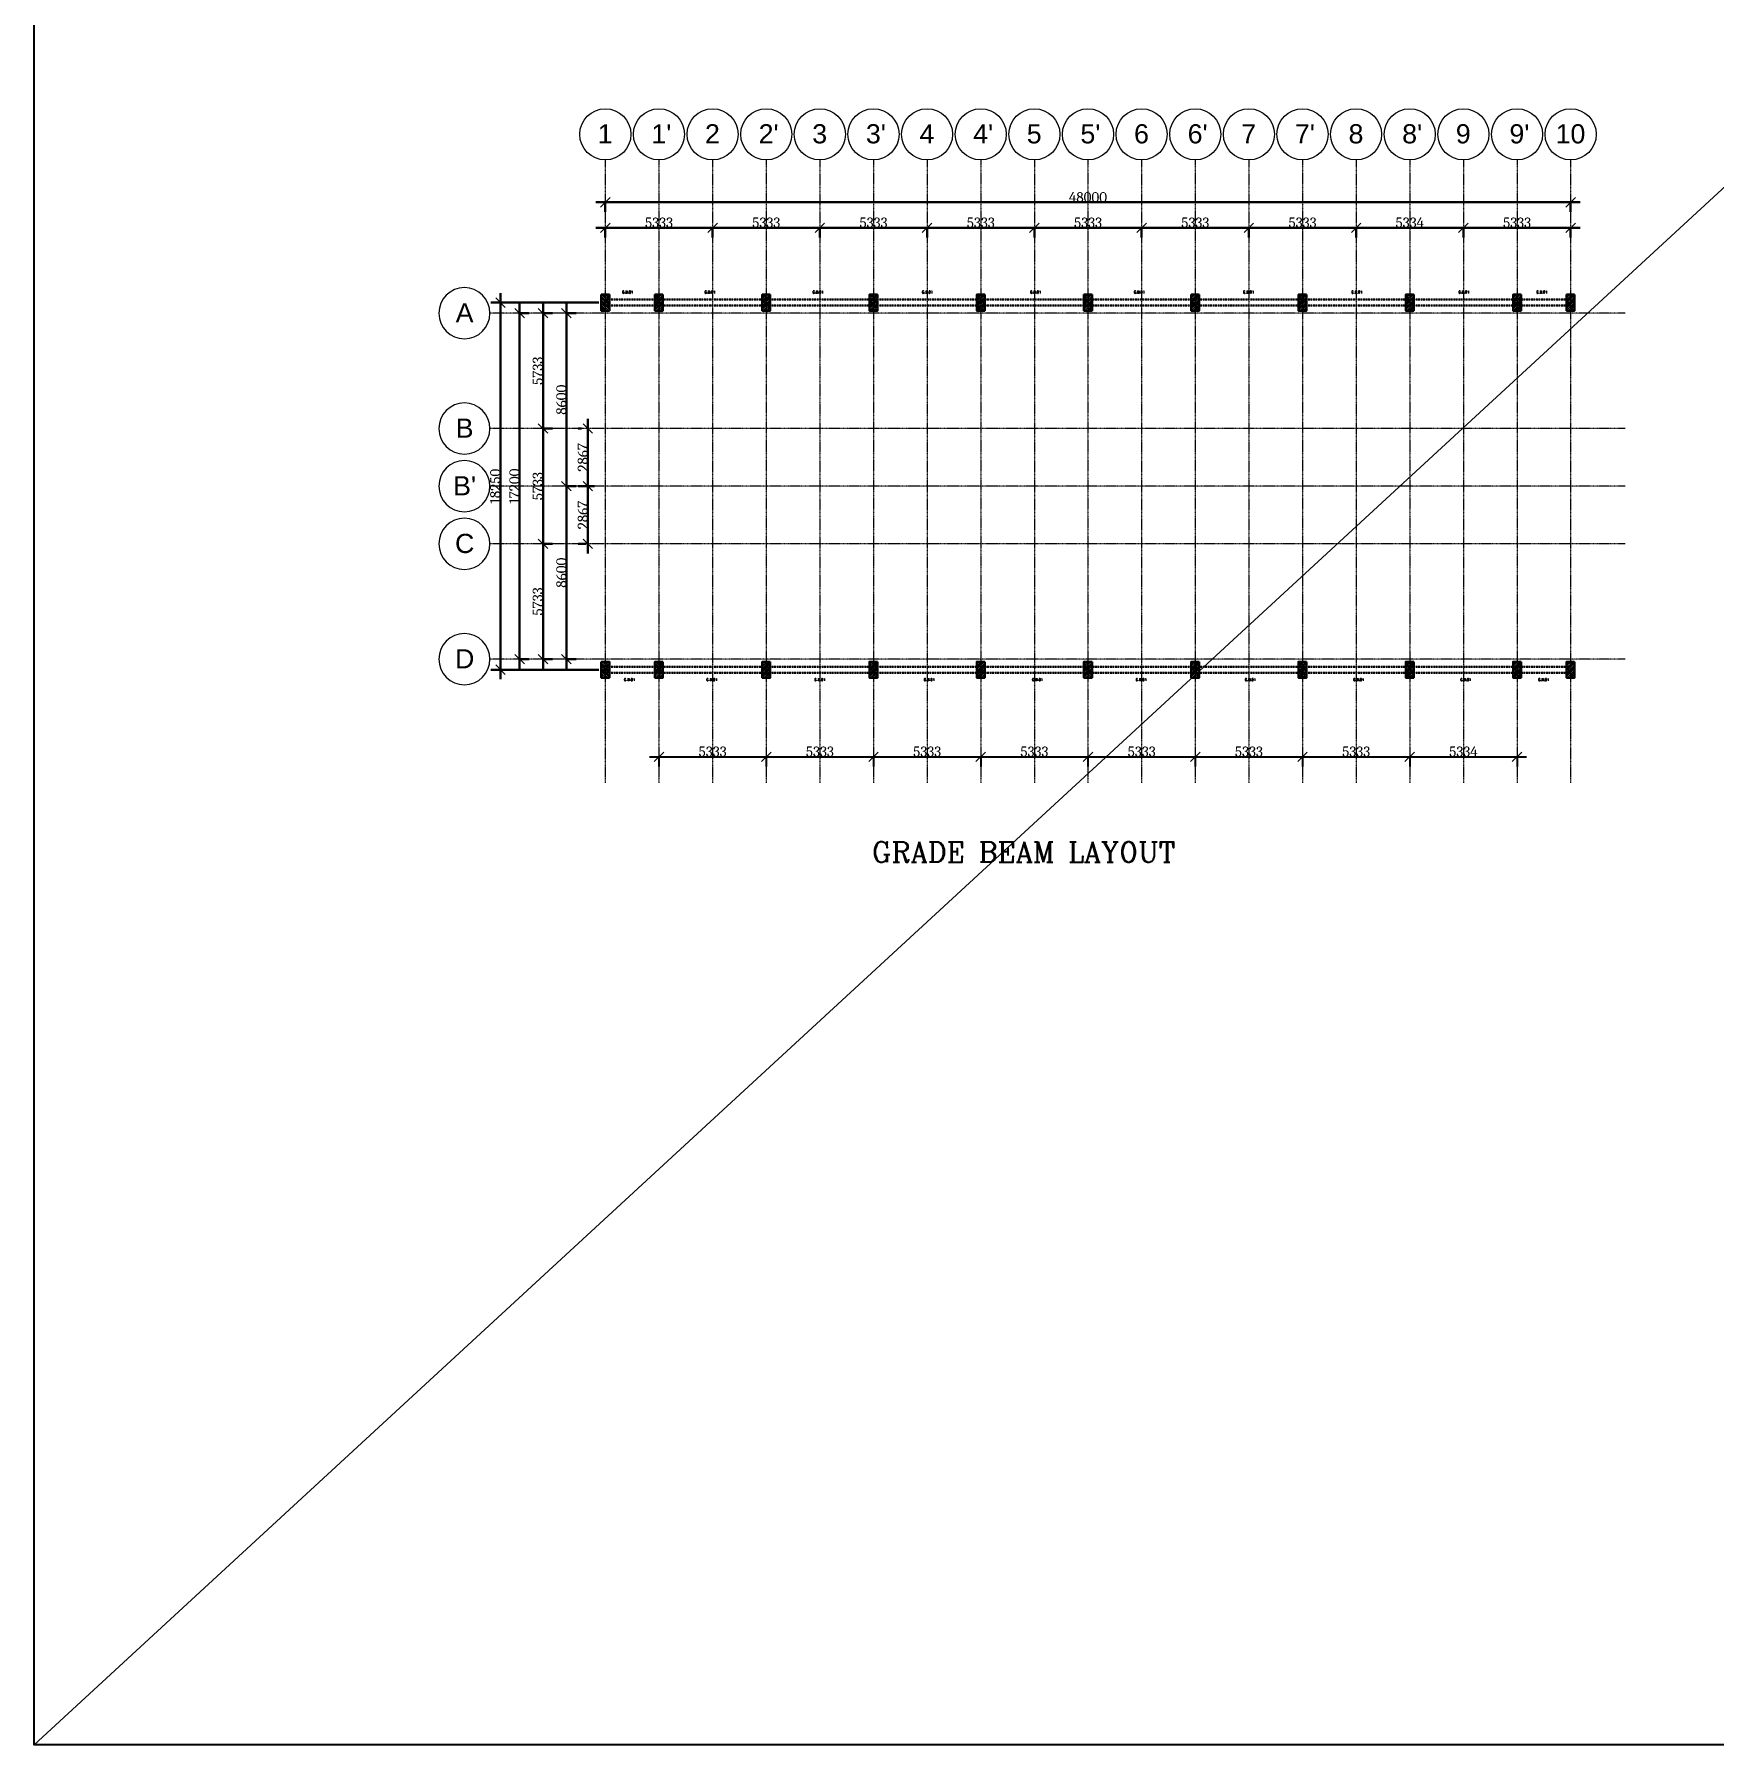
# Model space of a CAD drawing. Header units: millimetres. Extents: x -388065 to 2372687422, y -192755 to 667797.
# Drawn here: x 9539 to 93106, y -192755 to -107713 of the extents above; entities that cross this region are included whole.
import ezdxf

# ---------------------------------------------------------------- set-up
doc = ezdxf.new("R2010")
doc.units = ezdxf.units.MM
for name, pattern in [('CENTER', [2, 1.25, -0.25, 0.25, -0.25]), ('Grid Line 1_2_', [22.225, 12.7, -3.175, 3.175, -3.175]), ('Hidden', [7.14375, 4.7625, -2.38125])]:
    doc.linetypes.add(name, pattern=pattern)
for name, color, linetype, lineweight in [('A-ANNO-DIMS', 211, 'Continuous', 9), ('BEAMS', 6, 'Continuous', 30), ('S-GRID', 1, 'Continuous', 9), ('S-GRID-IDEN', 1, 'Continuous', 9), ('STR-BEAM', 5, 'Hidden', 30), ('STR-CL', 1, 'CENTER', 9), ('STR-CONC', 3, 'Continuous', 30), ('STR-HATCH', 4, 'Continuous', 9), ('STR-STEEL_IN_SEC', 6, 'Continuous', 15), ('STR-TEXT', 7, 'Continuous', 9)]:
    doc.layers.add(name, color=color, linetype=linetype, lineweight=lineweight)
doc.layers.add('REINF', color=1, linetype='Continuous')
doc.styles.add('Arial', font='arial.ttf', dxfattribs={"height": 635})
doc.styles.add('Cambria_1', font='Cambria.ttf', dxfattribs={"height": 500})
doc.styles.add('MINA_MM_X-SEC', font='romans.shx', dxfattribs={"height": 125})
doc.styles.add('ROMANC', font='romanc', dxfattribs={"height": 0.3})
doc.dimstyles.new('Linear_-_Cambria_2_5mm', dxfattribs={"dimscale": 304.8, "dimtxt": 500, "dimasz": 1.5625, "dimexe": 1.5625, "dimexo": 1.041667, "dimgap": 0, "dimtad": 1, "dimdec": 0, "dimzin": 0, "dimdsep": 46, "dimtxsty": 'Cambria_1', "dimblk1": 'OBLIQUE', "dimblk2": 'OBLIQUE', "dimsah": 1, "dimcen": 0.09, "dimdle": 1.5625, "dimazin": 0, "dimtfac": 1, "dimtdec": 0, "dimtix": 1, "dimtmove": 0, "dimatfit": 3, "dimfxl": 1, "dimtvp": 1, "dimtolj": 1, "dimtzin": 0, "dimarcsym": 2})

# ---------------------------------------------------------------- blocks, each defined once
blk = doc.blocks.new('Grid - Grid Head - Circle-14747-Furniture Plan')
at = {"layer": 'S-GRID-IDEN'}
blk.add_circle((0, 0), 6.35, dxfattribs=at)
blk = doc.blocks.new('_OBLIQUE')
at = {"color": 0, "linetype": 'ByBlock'}
blk.add_line((-0.5, -0.5), (0.5, 0.5), dxfattribs=at)
blk = doc.blocks.new('*D463')
at = {"layer": 'A-ANNO-DIMS', "color": 0, "lineweight": -2, "transparency": 16777216}
for p, q in [((98409, 13532), (104695, 13532)), ((98885, 13552), (98885, 13056)), ((104218, 13552), (104218, 13056))]:
    blk.add_line(p, q, dxfattribs=at)
at = {"layer": 'Defpoints', "color": 0, "transparency": 16777216}
for p in [(98885, 13869), (104218, 13869), (104218, 13532)]:
    blk.add_point(p, dxfattribs=at)
at = {"layer": 'A-ANNO-DIMS', "color": 0, "lineweight": -2, "transparency": 16777216, "xscale": 476.2499999999999, "yscale": 476.2499999999999, "zscale": 476.2499999999999, "rotation": 180}
blk.add_blockref('_OBLIQUE', (98885, 13532), dxfattribs=at)
at = {"layer": 'A-ANNO-DIMS', "color": 0, "lineweight": -2, "transparency": 16777216, "xscale": 476.2499999999999, "yscale": 476.2499999999999, "zscale": 476.2499999999999}
blk.add_blockref('_OBLIQUE', (104218, 13532), dxfattribs=at)
at = {"layer": 'A-ANNO-DIMS', "color": 0, "transparency": 16777216, "insert": (101552, 13794), "char_height": 500, "width": 1558.03, "attachment_point": 5, "style": 'Cambria_1'}
blk.add_mtext('\\A1;5333', dxfattribs=at)
blk = doc.blocks.new('*D464')
at = {"layer": 'A-ANNO-DIMS', "color": 0, "lineweight": -2, "transparency": 16777216}
for p, q in [((103742, 13532), (110028, 13532)), ((104218, 13552), (104218, 13056)), ((109552, 13552), (109552, 13056))]:
    blk.add_line(p, q, dxfattribs=at)
at = {"layer": 'Defpoints', "color": 0, "transparency": 16777216}
for p in [(104218, 13869), (109552, 13869), (109552, 13532)]:
    blk.add_point(p, dxfattribs=at)
at = {"layer": 'A-ANNO-DIMS', "color": 0, "lineweight": -2, "transparency": 16777216, "xscale": 476.2499999999999, "yscale": 476.2499999999999, "zscale": 476.2499999999999, "rotation": 180}
blk.add_blockref('_OBLIQUE', (104218, 13532), dxfattribs=at)
at = {"layer": 'A-ANNO-DIMS', "color": 0, "lineweight": -2, "transparency": 16777216, "xscale": 476.2499999999999, "yscale": 476.2499999999999, "zscale": 476.2499999999999}
blk.add_blockref('_OBLIQUE', (109552, 13532), dxfattribs=at)
at = {"layer": 'A-ANNO-DIMS', "color": 0, "transparency": 16777216, "insert": (106885, 13794), "char_height": 500, "width": 1558.03, "attachment_point": 5, "style": 'Cambria_1'}
blk.add_mtext('\\A1;5333', dxfattribs=at)
blk = doc.blocks.new('*D465')
at = {"layer": 'A-ANNO-DIMS', "color": 0, "lineweight": -2, "transparency": 16777216}
for p, q in [((109075, 13532), (115361, 13532)), ((109552, 13552), (109552, 13056)), ((114885, 13552), (114885, 13056))]:
    blk.add_line(p, q, dxfattribs=at)
at = {"layer": 'Defpoints', "color": 0, "transparency": 16777216}
for p in [(109552, 13869), (114885, 13869), (114885, 13532)]:
    blk.add_point(p, dxfattribs=at)
at = {"layer": 'A-ANNO-DIMS', "color": 0, "lineweight": -2, "transparency": 16777216, "xscale": 476.2499999999999, "yscale": 476.2499999999999, "zscale": 476.2499999999999, "rotation": 180}
blk.add_blockref('_OBLIQUE', (109552, 13532), dxfattribs=at)
at = {"layer": 'A-ANNO-DIMS', "color": 0, "lineweight": -2, "transparency": 16777216, "xscale": 476.2499999999999, "yscale": 476.2499999999999, "zscale": 476.2499999999999}
blk.add_blockref('_OBLIQUE', (114885, 13532), dxfattribs=at)
at = {"layer": 'A-ANNO-DIMS', "color": 0, "transparency": 16777216, "insert": (112218, 13794), "char_height": 500, "width": 1558.03, "attachment_point": 5, "style": 'Cambria_1'}
blk.add_mtext('\\A1;5333', dxfattribs=at)
blk = doc.blocks.new('*D466')
at = {"layer": 'A-ANNO-DIMS', "color": 0, "lineweight": -2, "transparency": 16777216}
for p, q in [((114409, 13532), (120695, 13532)), ((114885, 13552), (114885, 13056)), ((120218, 13552), (120218, 13056))]:
    blk.add_line(p, q, dxfattribs=at)
at = {"layer": 'Defpoints', "color": 0, "transparency": 16777216}
for p in [(114885, 13869), (120218, 13869), (120218, 13532)]:
    blk.add_point(p, dxfattribs=at)
at = {"layer": 'A-ANNO-DIMS', "color": 0, "lineweight": -2, "transparency": 16777216, "xscale": 476.2499999999999, "yscale": 476.2499999999999, "zscale": 476.2499999999999, "rotation": 180}
blk.add_blockref('_OBLIQUE', (114885, 13532), dxfattribs=at)
at = {"layer": 'A-ANNO-DIMS', "color": 0, "lineweight": -2, "transparency": 16777216, "xscale": 476.2499999999999, "yscale": 476.2499999999999, "zscale": 476.2499999999999}
blk.add_blockref('_OBLIQUE', (120218, 13532), dxfattribs=at)
at = {"layer": 'A-ANNO-DIMS', "color": 0, "transparency": 16777216, "insert": (117552, 13794), "char_height": 500, "width": 1558.03, "attachment_point": 5, "style": 'Cambria_1'}
blk.add_mtext('\\A1;5333', dxfattribs=at)
blk = doc.blocks.new('*D467')
at = {"layer": 'A-ANNO-DIMS', "color": 0, "lineweight": -2, "transparency": 16777216}
for p, q in [((119742, 13532), (126028, 13532)), ((120218, 13552), (120218, 13056)), ((125552, 13552), (125552, 13056))]:
    blk.add_line(p, q, dxfattribs=at)
at = {"layer": 'Defpoints', "color": 0, "transparency": 16777216}
for p in [(120218, 13869), (125552, 13869), (125552, 13532)]:
    blk.add_point(p, dxfattribs=at)
at = {"layer": 'A-ANNO-DIMS', "color": 0, "lineweight": -2, "transparency": 16777216, "xscale": 476.2499999999999, "yscale": 476.2499999999999, "zscale": 476.2499999999999, "rotation": 180}
blk.add_blockref('_OBLIQUE', (120218, 13532), dxfattribs=at)
at = {"layer": 'A-ANNO-DIMS', "color": 0, "lineweight": -2, "transparency": 16777216, "xscale": 476.2499999999999, "yscale": 476.2499999999999, "zscale": 476.2499999999999}
blk.add_blockref('_OBLIQUE', (125552, 13532), dxfattribs=at)
at = {"layer": 'A-ANNO-DIMS', "color": 0, "transparency": 16777216, "insert": (122885, 13794), "char_height": 500, "width": 1558.03, "attachment_point": 5, "style": 'Cambria_1'}
blk.add_mtext('\\A1;5333', dxfattribs=at)
blk = doc.blocks.new('*D468')
at = {"layer": 'A-ANNO-DIMS', "color": 0, "lineweight": -2, "transparency": 16777216}
for p, q in [((125075, 13532), (131361, 13532)), ((125552, 13552), (125552, 13056)), ((130885, 13552), (130885, 13056))]:
    blk.add_line(p, q, dxfattribs=at)
at = {"layer": 'Defpoints', "color": 0, "transparency": 16777216}
for p in [(125552, 13869), (130885, 13869), (130885, 13532)]:
    blk.add_point(p, dxfattribs=at)
at = {"layer": 'A-ANNO-DIMS', "color": 0, "lineweight": -2, "transparency": 16777216, "xscale": 476.2499999999999, "yscale": 476.2499999999999, "zscale": 476.2499999999999, "rotation": 180}
blk.add_blockref('_OBLIQUE', (125552, 13532), dxfattribs=at)
at = {"layer": 'A-ANNO-DIMS', "color": 0, "lineweight": -2, "transparency": 16777216, "xscale": 476.2499999999999, "yscale": 476.2499999999999, "zscale": 476.2499999999999}
blk.add_blockref('_OBLIQUE', (130885, 13532), dxfattribs=at)
at = {"layer": 'A-ANNO-DIMS', "color": 0, "transparency": 16777216, "insert": (128218, 13794), "char_height": 500, "width": 1558.03, "attachment_point": 5, "style": 'Cambria_1'}
blk.add_mtext('\\A1;5333', dxfattribs=at)
blk = doc.blocks.new('*D469')
at = {"layer": 'A-ANNO-DIMS', "color": 0, "lineweight": -2, "transparency": 16777216}
for p, q in [((130409, 13532), (136694, 13532)), ((130885, 13552), (130885, 13056)), ((136218, 13552), (136218, 13056))]:
    blk.add_line(p, q, dxfattribs=at)
at = {"layer": 'Defpoints', "color": 0, "transparency": 16777216}
for p in [(130885, 13869), (136218, 13869), (136218, 13532)]:
    blk.add_point(p, dxfattribs=at)
at = {"layer": 'A-ANNO-DIMS', "color": 0, "lineweight": -2, "transparency": 16777216, "xscale": 476.2499999999999, "yscale": 476.2499999999999, "zscale": 476.2499999999999, "rotation": 180}
blk.add_blockref('_OBLIQUE', (130885, 13532), dxfattribs=at)
at = {"layer": 'A-ANNO-DIMS', "color": 0, "lineweight": -2, "transparency": 16777216, "xscale": 476.2499999999999, "yscale": 476.2499999999999, "zscale": 476.2499999999999}
blk.add_blockref('_OBLIQUE', (136218, 13532), dxfattribs=at)
at = {"layer": 'A-ANNO-DIMS', "color": 0, "transparency": 16777216, "insert": (133552, 13794), "char_height": 500, "width": 1558.03, "attachment_point": 5, "style": 'Cambria_1'}
blk.add_mtext('\\A1;5333', dxfattribs=at)
blk = doc.blocks.new('*D470')
at = {"layer": 'A-ANNO-DIMS', "color": 0, "lineweight": -2, "transparency": 16777216}
for p, q in [((135742, 13532), (142028, 13532)), ((136218, 13552), (136218, 13056)), ((141552, 13552), (141552, 13056))]:
    blk.add_line(p, q, dxfattribs=at)
at = {"layer": 'Defpoints', "color": 0, "transparency": 16777216}
for p in [(136218, 13869), (141552, 13869), (141552, 13532)]:
    blk.add_point(p, dxfattribs=at)
at = {"layer": 'A-ANNO-DIMS', "color": 0, "lineweight": -2, "transparency": 16777216, "xscale": 476.2499999999999, "yscale": 476.2499999999999, "zscale": 476.2499999999999, "rotation": 180}
blk.add_blockref('_OBLIQUE', (136218, 13532), dxfattribs=at)
at = {"layer": 'A-ANNO-DIMS', "color": 0, "lineweight": -2, "transparency": 16777216, "xscale": 476.2499999999999, "yscale": 476.2499999999999, "zscale": 476.2499999999999}
blk.add_blockref('_OBLIQUE', (141552, 13532), dxfattribs=at)
at = {"layer": 'A-ANNO-DIMS', "color": 0, "transparency": 16777216, "insert": (138885, 13794), "char_height": 500, "width": 1558.03, "attachment_point": 5, "style": 'Cambria_1'}
blk.add_mtext('\\A1;5334', dxfattribs=at)
blk = doc.blocks.new('*D471')
at = {"layer": 'A-ANNO-DIMS', "color": 0, "lineweight": -2, "transparency": 16777216}
for p, q in [((141075, 13532), (147361, 13532)), ((141552, 13552), (141552, 13056)), ((146885, 13552), (146885, 13056))]:
    blk.add_line(p, q, dxfattribs=at)
at = {"layer": 'Defpoints', "color": 0, "transparency": 16777216}
for p in [(141552, 13869), (146885, 13869), (146885, 13532)]:
    blk.add_point(p, dxfattribs=at)
at = {"layer": 'A-ANNO-DIMS', "color": 0, "lineweight": -2, "transparency": 16777216, "xscale": 476.2499999999999, "yscale": 476.2499999999999, "zscale": 476.2499999999999, "rotation": 180}
blk.add_blockref('_OBLIQUE', (141552, 13532), dxfattribs=at)
at = {"layer": 'A-ANNO-DIMS', "color": 0, "lineweight": -2, "transparency": 16777216, "xscale": 476.2499999999999, "yscale": 476.2499999999999, "zscale": 476.2499999999999}
blk.add_blockref('_OBLIQUE', (146885, 13532), dxfattribs=at)
at = {"layer": 'A-ANNO-DIMS', "color": 0, "transparency": 16777216, "insert": (144218, 13794), "char_height": 500, "width": 1558.03, "attachment_point": 5, "style": 'Cambria_1'}
blk.add_mtext('\\A1;5333', dxfattribs=at)
blk = doc.blocks.new('*D472')
at = {"layer": 'A-ANNO-DIMS', "color": 0, "lineweight": -2, "transparency": 16777216}
for p, q in [((98409, 14802), (147361, 14802)), ((98885, 14822), (98885, 14326)), ((146885, 14822), (146885, 14326))]:
    blk.add_line(p, q, dxfattribs=at)
at = {"layer": 'Defpoints', "color": 0, "transparency": 16777216}
for p in [(98885, 15139), (146885, 15139), (146885, 14802)]:
    blk.add_point(p, dxfattribs=at)
at = {"layer": 'A-ANNO-DIMS', "color": 0, "lineweight": -2, "transparency": 16777216, "xscale": 476.2499999999999, "yscale": 476.2499999999999, "zscale": 476.2499999999999, "rotation": 180}
blk.add_blockref('_OBLIQUE', (98885, 14802), dxfattribs=at)
at = {"layer": 'A-ANNO-DIMS', "color": 0, "lineweight": -2, "transparency": 16777216, "xscale": 476.2499999999999, "yscale": 476.2499999999999, "zscale": 476.2499999999999}
blk.add_blockref('_OBLIQUE', (146885, 14802), dxfattribs=at)
at = {"layer": 'A-ANNO-DIMS', "color": 0, "transparency": 16777216, "insert": (122885, 15055), "char_height": 500, "width": 2021.5, "attachment_point": 5, "style": 'Cambria_1'}
blk.add_mtext('\\A1;48000', dxfattribs=at)
blk = doc.blocks.new('*D473')
at = {"layer": 'A-ANNO-DIMS', "color": 0, "lineweight": -2, "transparency": 16777216}
for p, q in [((95786, 9766), (95786, 3080)), ((95767, 9289), (96262, 9289)), ((95767, 3556), (96262, 3556))]:
    blk.add_line(p, q, dxfattribs=at)
at = {"layer": 'Defpoints', "color": 0, "transparency": 16777216}
for p in [(95449, 9289), (95449, 3556), (95786, 3556)]:
    blk.add_point(p, dxfattribs=at)
at = {"layer": 'A-ANNO-DIMS', "color": 0, "lineweight": -2, "transparency": 16777216, "xscale": 476.2499999999999, "yscale": 476.2499999999999, "zscale": 476.2499999999999}
for p, rotation in [((95786, 9289), 90), ((95786, 3556), 270)]:
    blk.add_blockref('_OBLIQUE', p, dxfattribs=dict(at, rotation=rotation))
at = {"layer": 'A-ANNO-DIMS', "color": 0, "transparency": 16777216, "insert": (95524, 6423), "char_height": 500, "width": 1558.03, "attachment_point": 5, "rotation": 90, "style": 'Cambria_1'}
blk.add_mtext('\\A1;5733', dxfattribs=at)
blk = doc.blocks.new('*D474')
at = {"layer": 'A-ANNO-DIMS', "color": 0, "lineweight": -2, "transparency": 16777216}
for p, q in [((95767, 3556), (96262, 3556)), ((95786, 4032), (95786, -2654)), ((95767, -2177), (96262, -2177))]:
    blk.add_line(p, q, dxfattribs=at)
at = {"layer": 'Defpoints', "color": 0, "transparency": 16777216}
for p in [(95449, 3556), (95449, -2177), (95786, -2177)]:
    blk.add_point(p, dxfattribs=at)
at = {"layer": 'A-ANNO-DIMS', "color": 0, "lineweight": -2, "transparency": 16777216, "xscale": 476.2499999999999, "yscale": 476.2499999999999, "zscale": 476.2499999999999}
for p, rotation in [((95786, 3556), 90), ((95786, -2177), 270)]:
    blk.add_blockref('_OBLIQUE', p, dxfattribs=dict(at, rotation=rotation))
at = {"layer": 'A-ANNO-DIMS', "color": 0, "transparency": 16777216, "insert": (95524, 689), "char_height": 500, "width": 1558.03, "attachment_point": 5, "rotation": 90, "style": 'Cambria_1'}
blk.add_mtext('\\A1;5733', dxfattribs=at)
blk = doc.blocks.new('*D475')
at = {"layer": 'A-ANNO-DIMS', "color": 0, "lineweight": -2, "transparency": 16777216}
for p, q in [((95767, -2177), (96262, -2177)), ((95786, -1701), (95786, -8387)), ((95767, -7911), (96262, -7911))]:
    blk.add_line(p, q, dxfattribs=at)
at = {"layer": 'Defpoints', "color": 0, "transparency": 16777216}
for p in [(95449, -2177), (95449, -7911), (95786, -7911)]:
    blk.add_point(p, dxfattribs=at)
at = {"layer": 'A-ANNO-DIMS', "color": 0, "lineweight": -2, "transparency": 16777216, "xscale": 476.2499999999999, "yscale": 476.2499999999999, "zscale": 476.2499999999999}
for p, rotation in [((95786, -2177), 90), ((95786, -7911), 270)]:
    blk.add_blockref('_OBLIQUE', p, dxfattribs=dict(at, rotation=rotation))
at = {"layer": 'A-ANNO-DIMS', "color": 0, "transparency": 16777216, "insert": (95524, -5044), "char_height": 500, "width": 1558.03, "attachment_point": 5, "rotation": 90, "style": 'Cambria_1'}
blk.add_mtext('\\A1;5733', dxfattribs=at)
blk = doc.blocks.new('*D476')
at = {"layer": 'A-ANNO-DIMS', "color": 0, "lineweight": -2, "transparency": 16777216}
for p, q in [((94620, 9766), (94620, -8387)), ((94600, 9289), (95096, 9289)), ((94600, -7911), (95096, -7911))]:
    blk.add_line(p, q, dxfattribs=at)
at = {"layer": 'Defpoints', "color": 0, "transparency": 16777216}
for p in [(94283, 9289), (94283, -7911), (94620, -7911)]:
    blk.add_point(p, dxfattribs=at)
at = {"layer": 'A-ANNO-DIMS', "color": 0, "lineweight": -2, "transparency": 16777216, "xscale": 476.2499999999999, "yscale": 476.2499999999999, "zscale": 476.2499999999999}
for p, rotation in [((94620, 9289), 90), ((94620, -7911), 270)]:
    blk.add_blockref('_OBLIQUE', p, dxfattribs=dict(at, rotation=rotation))
at = {"layer": 'A-ANNO-DIMS', "color": 0, "transparency": 16777216, "insert": (94367, 689), "char_height": 500, "width": 2021.5, "attachment_point": 5, "rotation": 90, "style": 'Cambria_1'}
blk.add_mtext('\\A1;17200', dxfattribs=at)
blk = doc.blocks.new('*D477')
at = {"layer": 'A-ANNO-DIMS', "color": 0, "lineweight": -2, "transparency": 16777216}
for p, q in [((96952, 9766), (96952, 213)), ((96933, 9289), (97428, 9289)), ((96933, 689), (97428, 689))]:
    blk.add_line(p, q, dxfattribs=at)
at = {"layer": 'Defpoints', "color": 0, "transparency": 16777216}
for p in [(96615, 9289), (96615, 689), (96952, 689)]:
    blk.add_point(p, dxfattribs=at)
at = {"layer": 'A-ANNO-DIMS', "color": 0, "lineweight": -2, "transparency": 16777216, "xscale": 476.2499999999999, "yscale": 476.2499999999999, "zscale": 476.2499999999999}
for p, rotation in [((96952, 9289), 90), ((96952, 689), 270)]:
    blk.add_blockref('_OBLIQUE', p, dxfattribs=dict(at, rotation=rotation))
at = {"layer": 'A-ANNO-DIMS', "color": 0, "transparency": 16777216, "insert": (96699, 4989), "char_height": 500, "width": 1558.03, "attachment_point": 5, "rotation": 90, "style": 'Cambria_1'}
blk.add_mtext('\\A1;8600', dxfattribs=at)
blk = doc.blocks.new('*D478')
at = {"layer": 'A-ANNO-DIMS', "color": 0, "lineweight": -2, "transparency": 16777216}
for p, q in [((96952, 1166), (96952, -8387)), ((96933, 689), (97428, 689)), ((96933, -7911), (97428, -7911))]:
    blk.add_line(p, q, dxfattribs=at)
at = {"layer": 'Defpoints', "color": 0, "transparency": 16777216}
for p in [(96615, 689), (96615, -7911), (96952, -7911)]:
    blk.add_point(p, dxfattribs=at)
at = {"layer": 'A-ANNO-DIMS', "color": 0, "lineweight": -2, "transparency": 16777216, "xscale": 476.2499999999999, "yscale": 476.2499999999999, "zscale": 476.2499999999999}
for p, rotation in [((96952, 689), 90), ((96952, -7911), 270)]:
    blk.add_blockref('_OBLIQUE', p, dxfattribs=dict(at, rotation=rotation))
at = {"layer": 'A-ANNO-DIMS', "color": 0, "transparency": 16777216, "insert": (96699, -3611), "char_height": 500, "width": 1558.03, "attachment_point": 5, "rotation": 90, "style": 'Cambria_1'}
blk.add_mtext('\\A1;8600', dxfattribs=at)
blk = doc.blocks.new('*D479')
at = {"layer": 'A-ANNO-DIMS', "color": 0, "lineweight": -2, "transparency": 16777216}
for p, q in [((98017, 1166), (98017, -2654)), ((97921, 689), (97541, 689)), ((97921, -2177), (97541, -2177))]:
    blk.add_line(p, q, dxfattribs=at)
at = {"layer": 'Defpoints', "color": 0, "transparency": 16777216}
for p in [(98238, 689), (98017, -2177), (98238, -2177)]:
    blk.add_point(p, dxfattribs=at)
at = {"layer": 'A-ANNO-DIMS', "color": 0, "lineweight": -2, "transparency": 16777216, "xscale": 476.2499999999999, "yscale": 476.2499999999999, "zscale": 476.2499999999999}
for p, rotation in [((98017, 689), 90), ((98017, -2177), 270)]:
    blk.add_blockref('_OBLIQUE', p, dxfattribs=dict(at, rotation=rotation))
at = {"layer": 'A-ANNO-DIMS', "color": 0, "transparency": 16777216, "insert": (97765, -744), "char_height": 500, "attachment_point": 5, "rotation": 90, "style": 'Cambria_1'}
blk.add_mtext('\\A1;2867', dxfattribs=at)
blk = doc.blocks.new('*D480')
at = {"layer": 'A-ANNO-DIMS', "color": 0, "lineweight": -2, "transparency": 16777216}
for p, q in [((97700, 3556), (97541, 3556)), ((98017, 4032), (98017, 213)), ((98351, 689), (97541, 689))]:
    blk.add_line(p, q, dxfattribs=at)
at = {"layer": 'Defpoints', "color": 0, "transparency": 16777216}
for p in [(98017, 3556), (98017, 689), (98668, 689)]:
    blk.add_point(p, dxfattribs=at)
at = {"layer": 'A-ANNO-DIMS', "color": 0, "lineweight": -2, "transparency": 16777216, "xscale": 476.2499999999999, "yscale": 476.2499999999999, "zscale": 476.2499999999999}
for p, rotation in [((98017, 3556), 90), ((98017, 689), 270)]:
    blk.add_blockref('_OBLIQUE', p, dxfattribs=dict(at, rotation=rotation))
at = {"layer": 'A-ANNO-DIMS', "color": 0, "transparency": 16777216, "insert": (97765, 2123), "char_height": 500, "attachment_point": 5, "rotation": 90, "style": 'Cambria_1'}
blk.add_mtext('\\A1;2867', dxfattribs=at)
blk = doc.blocks.new('*D481')
at = {"layer": 'A-ANNO-DIMS', "color": 0, "lineweight": -2, "transparency": 16777216}
for p, q in [((93674, 10291), (93674, -8912)), ((98568, 9814), (93197, 9814)), ((98568, -8436), (93197, -8436))]:
    blk.add_line(p, q, dxfattribs=at)
at = {"layer": 'Defpoints', "color": 0, "transparency": 16777216}
for p in [(98885, 9814), (93674, -8436), (98885, -8436)]:
    blk.add_point(p, dxfattribs=at)
at = {"layer": 'A-ANNO-DIMS', "color": 0, "lineweight": -2, "transparency": 16777216, "xscale": 476.2499999999999, "yscale": 476.2499999999999, "zscale": 476.2499999999999}
for p, rotation in [((93674, 9814), 90), ((93674, -8436), 270)]:
    blk.add_blockref('_OBLIQUE', p, dxfattribs=dict(at, rotation=rotation))
at = {"layer": 'A-ANNO-DIMS', "color": 0, "transparency": 16777216, "insert": (93412, 689), "char_height": 500, "attachment_point": 5, "rotation": 90, "style": 'Cambria_1'}
blk.add_mtext('\\A1;18250', dxfattribs=at)
blk = doc.blocks.new('*D351')
at = {"layer": 'A-ANNO-DIMS', "color": 0, "lineweight": -2, "transparency": 16777216}
for p, q in [((102585, -187064), (108870, -187064)), ((103061, -187045), (103061, -187540)), ((108394, -187045), (108394, -187540))]:
    blk.add_line(p, q, dxfattribs=at)
at = {"layer": 'Defpoints', "color": 0, "transparency": 16777216}
for p in [(103061, -186727), (108394, -186727), (108394, -187064)]:
    blk.add_point(p, dxfattribs=at)
at = {"layer": 'A-ANNO-DIMS', "color": 0, "lineweight": -2, "transparency": 16777216, "xscale": 476.2499999999999, "yscale": 476.2499999999999, "zscale": 476.2499999999999, "rotation": 180}
blk.add_blockref('_OBLIQUE', (103061, -187064), dxfattribs=at)
at = {"layer": 'A-ANNO-DIMS', "color": 0, "lineweight": -2, "transparency": 16777216, "xscale": 476.2499999999999, "yscale": 476.2499999999999, "zscale": 476.2499999999999}
blk.add_blockref('_OBLIQUE', (108394, -187064), dxfattribs=at)
at = {"layer": 'A-ANNO-DIMS', "color": 0, "transparency": 16777216, "insert": (105727, -186802), "char_height": 500, "width": 1558.03, "attachment_point": 5, "style": 'Cambria_1'}
blk.add_mtext('\\A1;5333', dxfattribs=at)
blk = doc.blocks.new('*D352')
at = {"layer": 'A-ANNO-DIMS', "color": 0, "lineweight": -2, "transparency": 16777216}
for p, q in [((107918, -187064), (114204, -187064)), ((108394, -187045), (108394, -187540)), ((113727, -187045), (113727, -187540))]:
    blk.add_line(p, q, dxfattribs=at)
at = {"layer": 'Defpoints', "color": 0, "transparency": 16777216}
for p in [(108394, -186727), (113727, -186727), (113727, -187064)]:
    blk.add_point(p, dxfattribs=at)
at = {"layer": 'A-ANNO-DIMS', "color": 0, "lineweight": -2, "transparency": 16777216, "xscale": 476.2499999999999, "yscale": 476.2499999999999, "zscale": 476.2499999999999, "rotation": 180}
blk.add_blockref('_OBLIQUE', (108394, -187064), dxfattribs=at)
at = {"layer": 'A-ANNO-DIMS', "color": 0, "lineweight": -2, "transparency": 16777216, "xscale": 476.2499999999999, "yscale": 476.2499999999999, "zscale": 476.2499999999999}
blk.add_blockref('_OBLIQUE', (113727, -187064), dxfattribs=at)
at = {"layer": 'A-ANNO-DIMS', "color": 0, "transparency": 16777216, "insert": (111061, -186802), "char_height": 500, "width": 1558.03, "attachment_point": 5, "style": 'Cambria_1'}
blk.add_mtext('\\A1;5333', dxfattribs=at)
blk = doc.blocks.new('*D353')
at = {"layer": 'A-ANNO-DIMS', "color": 0, "lineweight": -2, "transparency": 16777216}
for p, q in [((113251, -187064), (119537, -187064)), ((113727, -187045), (113727, -187540)), ((119061, -187045), (119061, -187540))]:
    blk.add_line(p, q, dxfattribs=at)
at = {"layer": 'Defpoints', "color": 0, "transparency": 16777216}
for p in [(113727, -186727), (119061, -186727), (119061, -187064)]:
    blk.add_point(p, dxfattribs=at)
at = {"layer": 'A-ANNO-DIMS', "color": 0, "lineweight": -2, "transparency": 16777216, "xscale": 476.2499999999999, "yscale": 476.2499999999999, "zscale": 476.2499999999999, "rotation": 180}
blk.add_blockref('_OBLIQUE', (113727, -187064), dxfattribs=at)
at = {"layer": 'A-ANNO-DIMS', "color": 0, "lineweight": -2, "transparency": 16777216, "xscale": 476.2499999999999, "yscale": 476.2499999999999, "zscale": 476.2499999999999}
blk.add_blockref('_OBLIQUE', (119061, -187064), dxfattribs=at)
at = {"layer": 'A-ANNO-DIMS', "color": 0, "transparency": 16777216, "insert": (116394, -186802), "char_height": 500, "width": 1558.03, "attachment_point": 5, "style": 'Cambria_1'}
blk.add_mtext('\\A1;5333', dxfattribs=at)
blk = doc.blocks.new('*D354')
at = {"layer": 'A-ANNO-DIMS', "color": 0, "lineweight": -2, "transparency": 16777216}
for p, q in [((118585, -187064), (124870, -187064)), ((119061, -187045), (119061, -187540)), ((124394, -187045), (124394, -187540))]:
    blk.add_line(p, q, dxfattribs=at)
at = {"layer": 'Defpoints', "color": 0, "transparency": 16777216}
for p in [(119061, -186727), (124394, -186727), (124394, -187064)]:
    blk.add_point(p, dxfattribs=at)
at = {"layer": 'A-ANNO-DIMS', "color": 0, "lineweight": -2, "transparency": 16777216, "xscale": 476.2499999999999, "yscale": 476.2499999999999, "zscale": 476.2499999999999, "rotation": 180}
blk.add_blockref('_OBLIQUE', (119061, -187064), dxfattribs=at)
at = {"layer": 'A-ANNO-DIMS', "color": 0, "lineweight": -2, "transparency": 16777216, "xscale": 476.2499999999999, "yscale": 476.2499999999999, "zscale": 476.2499999999999}
blk.add_blockref('_OBLIQUE', (124394, -187064), dxfattribs=at)
at = {"layer": 'A-ANNO-DIMS', "color": 0, "transparency": 16777216, "insert": (121727, -186802), "char_height": 500, "width": 1558.03, "attachment_point": 5, "style": 'Cambria_1'}
blk.add_mtext('\\A1;5333', dxfattribs=at)
blk = doc.blocks.new('*D355')
at = {"layer": 'A-ANNO-DIMS', "color": 0, "lineweight": -2, "transparency": 16777216}
for p, q in [((123918, -187064), (130204, -187064)), ((124394, -187045), (124394, -187540)), ((129727, -187045), (129727, -187540))]:
    blk.add_line(p, q, dxfattribs=at)
at = {"layer": 'Defpoints', "color": 0, "transparency": 16777216}
for p in [(124394, -186727), (129727, -186727), (129727, -187064)]:
    blk.add_point(p, dxfattribs=at)
at = {"layer": 'A-ANNO-DIMS', "color": 0, "lineweight": -2, "transparency": 16777216, "xscale": 476.2499999999999, "yscale": 476.2499999999999, "zscale": 476.2499999999999, "rotation": 180}
blk.add_blockref('_OBLIQUE', (124394, -187064), dxfattribs=at)
at = {"layer": 'A-ANNO-DIMS', "color": 0, "lineweight": -2, "transparency": 16777216, "xscale": 476.2499999999999, "yscale": 476.2499999999999, "zscale": 476.2499999999999}
blk.add_blockref('_OBLIQUE', (129727, -187064), dxfattribs=at)
at = {"layer": 'A-ANNO-DIMS', "color": 0, "transparency": 16777216, "insert": (127061, -186802), "char_height": 500, "width": 1558.03, "attachment_point": 5, "style": 'Cambria_1'}
blk.add_mtext('\\A1;5333', dxfattribs=at)
blk = doc.blocks.new('*D356')
at = {"layer": 'A-ANNO-DIMS', "color": 0, "lineweight": -2, "transparency": 16777216}
for p, q in [((129251, -187064), (135537, -187064)), ((129727, -187045), (129727, -187540)), ((135061, -187045), (135061, -187540))]:
    blk.add_line(p, q, dxfattribs=at)
at = {"layer": 'Defpoints', "color": 0, "transparency": 16777216}
for p in [(129727, -186727), (135061, -186727), (135061, -187064)]:
    blk.add_point(p, dxfattribs=at)
at = {"layer": 'A-ANNO-DIMS', "color": 0, "lineweight": -2, "transparency": 16777216, "xscale": 476.2499999999999, "yscale": 476.2499999999999, "zscale": 476.2499999999999, "rotation": 180}
blk.add_blockref('_OBLIQUE', (129727, -187064), dxfattribs=at)
at = {"layer": 'A-ANNO-DIMS', "color": 0, "lineweight": -2, "transparency": 16777216, "xscale": 476.2499999999999, "yscale": 476.2499999999999, "zscale": 476.2499999999999}
blk.add_blockref('_OBLIQUE', (135061, -187064), dxfattribs=at)
at = {"layer": 'A-ANNO-DIMS', "color": 0, "transparency": 16777216, "insert": (132394, -186802), "char_height": 500, "width": 1558.03, "attachment_point": 5, "style": 'Cambria_1'}
blk.add_mtext('\\A1;5333', dxfattribs=at)
blk = doc.blocks.new('*D357')
at = {"layer": 'A-ANNO-DIMS', "color": 0, "lineweight": -2, "transparency": 16777216}
for p, q in [((134585, -187064), (140870, -187064)), ((135061, -187045), (135061, -187540)), ((140394, -187045), (140394, -187540))]:
    blk.add_line(p, q, dxfattribs=at)
at = {"layer": 'Defpoints', "color": 0, "transparency": 16777216}
for p in [(135061, -186727), (140394, -186727), (140394, -187064)]:
    blk.add_point(p, dxfattribs=at)
at = {"layer": 'A-ANNO-DIMS', "color": 0, "lineweight": -2, "transparency": 16777216, "xscale": 476.2499999999999, "yscale": 476.2499999999999, "zscale": 476.2499999999999, "rotation": 180}
blk.add_blockref('_OBLIQUE', (135061, -187064), dxfattribs=at)
at = {"layer": 'A-ANNO-DIMS', "color": 0, "lineweight": -2, "transparency": 16777216, "xscale": 476.2499999999999, "yscale": 476.2499999999999, "zscale": 476.2499999999999}
blk.add_blockref('_OBLIQUE', (140394, -187064), dxfattribs=at)
at = {"layer": 'A-ANNO-DIMS', "color": 0, "transparency": 16777216, "insert": (137727, -186802), "char_height": 500, "width": 1558.03, "attachment_point": 5, "style": 'Cambria_1'}
blk.add_mtext('\\A1;5333', dxfattribs=at)
blk = doc.blocks.new('*D358')
at = {"layer": 'A-ANNO-DIMS', "color": 0, "lineweight": -2, "transparency": 16777216}
for p, q in [((139918, -187064), (146204, -187064)), ((140394, -187045), (140394, -187540)), ((145727, -187045), (145727, -187540))]:
    blk.add_line(p, q, dxfattribs=at)
at = {"layer": 'Defpoints', "color": 0, "transparency": 16777216}
for p in [(140394, -186727), (145727, -186727), (145727, -187064)]:
    blk.add_point(p, dxfattribs=at)
at = {"layer": 'A-ANNO-DIMS', "color": 0, "lineweight": -2, "transparency": 16777216, "xscale": 476.2499999999999, "yscale": 476.2499999999999, "zscale": 476.2499999999999, "rotation": 180}
blk.add_blockref('_OBLIQUE', (140394, -187064), dxfattribs=at)
at = {"layer": 'A-ANNO-DIMS', "color": 0, "lineweight": -2, "transparency": 16777216, "xscale": 476.2499999999999, "yscale": 476.2499999999999, "zscale": 476.2499999999999}
blk.add_blockref('_OBLIQUE', (145727, -187064), dxfattribs=at)
at = {"layer": 'A-ANNO-DIMS', "color": 0, "transparency": 16777216, "insert": (143061, -186802), "char_height": 500, "width": 1558.03, "attachment_point": 5, "style": 'Cambria_1'}
blk.add_mtext('\\A1;5334', dxfattribs=at)
blk = doc.blocks.new('S.C.01.PLAN')
at = {"layer": 'STR-HATCH'}
h = blk.add_hatch(dxfattribs=at)
h.set_pattern_fill('ANSI31', color=256, scale=500)
h.set_pattern_definition([(45, (0, 0), (-44.194, 44.194), [])])
h.paths.add_polyline_path([(200, 150), (200, -650), (-200, -650), (-200, 150)])
at = {"layer": 'STR-CL'}
for p, q in [((0, 196), (0, -700)), ((-250, -250), (250, -250))]:
    blk.add_line(p, q, dxfattribs=at)
at = {"layer": 'STR-CONC', "ltscale": 10}
blk.add_lwpolyline([(200, 150), (200, -650), (-200, -650), (-200, 150)], close=True, dxfattribs=at)
blk = doc.blocks.new('jjhjh')
at = {"layer": 'S-GRID', "color": 3, "linetype": 'Grid Line 1_2_'}
for p, q in [((98885.1, 16912.2), (98885.1, -14055.5)), ((104218.4, 16912.2), (104218.4, -14055.5)), ((109551.7, 16912.2), (109551.7, -14055.5)), ((114885.1, 16912.2), (114885.1, -14055.5)), ((120218.4, 16912.2), (120218.4, -14055.5)), ((125551.7, 16912.2), (125551.7, -14055.5)), ((130885.1, 16912.2), (130885.1, -14055.5)), ((136218.1, 16912.2), (136218.1, -14055.5)), ((141551.7, 16912.2), (141551.7, -14055.5)), ((146885.1, 16912.2), (146885.1, -14055.5)), ((149594.5, 9289.3), (93146.8, 9289.3)), ((149594.5, 3556), (93146.8, 3556)), ((149594.5, 689.3), (93146.8, 689.3)), ((149594.5, -2177.4), (93146.8, -2177.4)), ((149594.5, -7910.7), (93146.8, -7910.7))]:
    blk.add_line(p, q, dxfattribs=at)
at = {"layer": 'S-GRID-IDEN', "color": 3, "yscale": 199.9999999999999, "zscale": 199.9999999999999}
for p, xscale, rotation in [((98885.1, 18182.2), 199.9999999999999, 180), ((104218.4, 18182.2), 199.9999999999999, 180), ((109551.7, 18182.2), 199.9999999999999, 180), ((114885.1, 18182.2), 199.9999999999999, 180), ((120218.4, 18182.2), 199.9999999999999, 180), ((125551.7, 18182.2), 199.9999999999999, 180), ((130885.1, 18182.2), 199.9999999999999, 180), ((136218.1, 18182.2), 199.9999999999999, 180), ((141551.7, 18182.2), 199.9999999999999, 180), ((146885.1, 18182.2), 199.9999999999999, 180), ((91876.8, 9289.3), -199.9999999999999, 90.00000000000031), ((91876.8, 3556), -199.9999999999999, 90.00000000000031), ((91876.8, 689.3), -199.9999999999999, 90.00000000000031), ((91876.8, -2177.4), -199.9999999999999, 90.00000000000031), ((91876.8, -7910.7), -199.9999999999999, 90.00000000000031)]:
    blk.add_blockref('Grid - Grid Head - Circle-14747-Furniture Plan', p, dxfattribs=dict(at, xscale=xscale, rotation=rotation))
at = {"layer": 'S-GRID-IDEN', "color": 3, "char_height": 952.5, "style": 'Arial'}
for s, insert, width, attachment_point in [('1', (98508.3, 18684), 897.89, 1), ('2', (103841.6, 18684), 897.89, 1), ('3', (109175, 18684), 897.89, 1), ('4', (114508.3, 18684), 897.89, 1), ('5', (119841.6, 18684), 897.89, 1), ('6', (125175, 18684), 897.89, 1), ('7', (130508.3, 18684), 897.89, 1), ('8', (135841.3, 18684), 897.89, 1), ('9', (141175, 18684), 897.89, 1), ('10', (146137.3, 18684), 1795.78, 1), ('A', (92331.9, 9786.2), 1074.261, 3), ('B', (92331.9, 4052.9), 1074.261, 3), ("B'", (92457.9, 1186.2), 1378.902, 3), ('C', (92371.9, -1680.5), 1170.464, 3), ('D', (92371.9, -7413.8), 1170.464, 3)]:
    blk.add_mtext(s, dxfattribs=dict(at, insert=insert, width=width, attachment_point=attachment_point))
at = {"layer": 'A-ANNO-DIMS'}
for base, p1, p2, override, picture, middle in [((146885.1, 14802.3), (98885.1, 15139.1), (146885.1, 15139.1), {"dimpost": '<>', "dimfxl": 48000}, '*D472', (122885.1, 15055.2)), ((104218.4, 13532.3), (98885.1, 13869.1), (104218.4, 13869.1), {"dimpost": '<>', "dimfxl": 5333.336}, '*D463', (101551.7, 13794.2)), ((109551.7, 13532.3), (104218.4, 13869.1), (109551.7, 13869.1), {"dimpost": '<>', "dimfxl": 5333.333}, '*D464', (106885.1, 13794.2)), ((114885.1, 13532.3), (109551.7, 13869.1), (114885.1, 13869.1), {"dimpost": '<>', "dimfxl": 5333.333}, '*D465', (112218.4, 13794.2)), ((120218.4, 13532.3), (114885.1, 13869.1), (120218.4, 13869.1), {"dimpost": '<>', "dimfxl": 5333.333}, '*D466', (117551.7, 13794.2)), ((125551.7, 13532.3), (120218.4, 13869.1), (125551.7, 13869.1), {"dimpost": '<>', "dimfxl": 5333.333}, '*D467', (122885.1, 13794.2)), ((130885.1, 13532.3), (125551.7, 13869.1), (130885.1, 13869.1), {"dimpost": '<>', "dimfxl": 5333.333}, '*D468', (128218.4, 13794.2)), ((136218.1, 13532.3), (130885.1, 13869.1), (136218.1, 13869.1), {"dimpost": '<>', "dimfxl": 5333}, '*D469', (133551.6, 13794.2)), ((141551.7, 13532.3), (136218.1, 13869.1), (141551.7, 13869.1), {"dimpost": '<>', "dimfxl": 5333.666}, '*D470', (138884.9, 13794.2)), ((146885.1, 13532.3), (141551.7, 13869.1), (146885.1, 13869.1), {"dimpost": '<>', "dimfxl": 5333.333}, '*D471', (144218.4, 13794.2))]:
    dim = blk.add_linear_dim(base=base, p1=p1, p2=p2, dimstyle='Linear_-_Cambria_2_5mm', override=override, dxfattribs=at)
    dim.commit()
    dim.dimension.update_dxf_attribs({"geometry": picture, "text_midpoint": middle})
for base, p1, p2, override, picture, middle in [((93673.6, -8435.7), (98885.1, 9814.3), (98885.1, -8435.7), {"dimpost": '<>', "dimfxl": 17200}, '*D481', (93411.6, 689.3)), ((94619.6, -7910.7), (94282.8, 9289.3), (94282.8, -7910.7), {"dimpost": '<>', "dimfxl": 17200}, '*D476', (94366.7, 689.3)), ((95786, 3556), (95449.2, 9289.3), (95449.2, 3556), {"dimpost": '<>', "dimfxl": 5733.333}, '*D473', (95524.1, 6422.6)), ((96951.9, 689.3), (96615.2, 9289.3), (96615.2, 689.3), {"dimpost": '<>', "dimfxl": 8600}, '*D477', (96699, 4989.3)), ((95786, -2177.4), (95449.2, 3556), (95449.2, -2177.4), {"dimpost": '<>', "dimfxl": 5733.333}, '*D474', (95524.1, 689.3)), ((98017.4, 689.3), (98017.4, 3556), (98668.4, 689.3), {"dimpost": '<>', "dimfxl": 8600}, '*D480', (97764.5, 2122.6)), ((96951.9, -7910.7), (96615.2, 689.3), (96615.2, -7910.7), {"dimpost": '<>', "dimfxl": 8600}, '*D478', (96699, -3610.7)), ((98017.4, -2177.4), (98238.4, 689.3), (98238.4, -2177.4), {"dimpost": '<>', "dimfxl": 8600}, '*D479', (97764.5, -744)), ((95786, -7910.7), (95449.2, -2177.4), (95449.2, -7910.7), {"dimpost": '<>', "dimfxl": 5733.334}, '*D475', (95524.1, -5044))]:
    dim = blk.add_linear_dim(base=base, p1=p1, p2=p2, angle=90, dimstyle='Linear_-_Cambria_2_5mm', override=override, dxfattribs=at)
    dim.commit()
    dim.dimension.update_dxf_attribs({"geometry": picture, "text_midpoint": middle})
blk = doc.blocks.new('A$C67a3505f')
at = {"layer": 'S-GRID', "color": 3, "linetype": 'Grid Line 1_2_'}
for p, q in [((0, 7622.9), (0, -23344.8)), ((5333.3, 7622.9), (5333.3, -23344.8)), ((10666.7, 7622.9), (10666.7, -23344.8)), ((16000, 7622.9), (16000, -23344.8)), ((21333.3, 7622.9), (21333.3, -23344.8)), ((26666.7, 7622.9), (26666.7, -23344.8)), ((32000, 7622.9), (32000, -23344.8)), ((37333, 7622.9), (37333, -23344.8)), ((42666.7, 7622.9), (42666.7, -23344.8))]:
    blk.add_line(p, q, dxfattribs=at)
at = {"layer": 'S-GRID-IDEN', "color": 3, "xscale": 199.9999999999999, "yscale": 199.9999999999999, "zscale": 199.9999999999999, "rotation": 180}
for p in [(0, 8892.9), (5333.3, 8892.9), (10666.7, 8892.9), (16000, 8892.9), (21333.3, 8892.9), (26666.7, 8892.9), (32000, 8892.9), (37333, 8892.9), (42666.7, 8892.9)]:
    blk.add_blockref('Grid - Grid Head - Circle-14747-Furniture Plan', p, dxfattribs=at)
at = {"layer": 'S-GRID-IDEN', "color": 3, "char_height": 952.5, "width": 897.89, "attachment_point": 1, "style": 'Arial'}
for s, insert in [("1'", (-376.8, 9394.7)), ("2'", (4956.6, 9394.7)), ("3'", (10289.9, 9394.7)), ("4'", (15623.2, 9394.7)), ("5'", (20956.6, 9394.7)), ("6'", (26289.9, 9394.7)), ("7'", (31623.2, 9394.7)), ("8'", (36956.2, 9394.7)), ("9'", (42289.9, 9394.7))]:
    blk.add_mtext(s, dxfattribs=dict(at, insert=insert))
at = {"layer": 'A-ANNO-DIMS'}
for base, p1, p2, override, picture, middle in [((5333.3, -22055.9), (0, -21719.2), (5333.3, -21719.2), {"dimpost": '<>', "dimfxl": 5333.336}, '*D351', (2666.7, -21794)), ((10666.7, -22055.9), (5333.3, -21719.2), (10666.7, -21719.2), {"dimpost": '<>', "dimfxl": 5333.333}, '*D352', (8000, -21794)), ((16000, -22055.9), (10666.7, -21719.2), (16000, -21719.2), {"dimpost": '<>', "dimfxl": 5333.333}, '*D353', (13333.3, -21794)), ((21333.3, -22055.9), (16000, -21719.2), (21333.3, -21719.2), {"dimpost": '<>', "dimfxl": 5333.333}, '*D354', (18666.7, -21794)), ((26666.7, -22055.9), (21333.3, -21719.2), (26666.7, -21719.2), {"dimpost": '<>', "dimfxl": 5333.333}, '*D355', (24000, -21794)), ((32000, -22055.9), (26666.7, -21719.2), (32000, -21719.2), {"dimpost": '<>', "dimfxl": 5333.333}, '*D356', (29333.3, -21794)), ((37333, -22055.9), (32000, -21719.2), (37333, -21719.2), {"dimpost": '<>', "dimfxl": 5333}, '*D357', (34666.5, -21794)), ((42666.7, -22055.9), (37333, -21719.2), (42666.7, -21719.2), {"dimpost": '<>', "dimfxl": 5333.666}, '*D358', (39999.8, -21794))]:
    dim = blk.add_linear_dim(base=base, p1=p1, p2=p2, dimstyle='Linear_-_Cambria_2_5mm', override=override, dxfattribs=at)
    dim.commit()
    dim.dimension.update_dxf_attribs({"geometry": picture, "text_midpoint": middle, "insert": (-103060.8, 165008.1)})
blk = doc.blocks.new('A$C9e5c1a4a')
at = {"layer": 'STR-BEAM', "ltscale": 0.6}
for p, q in [((28399, 71847), (76399, 71847)), ((28399, 71547), (76399, 71547)), ((28399, 53597), (76399, 53597)), ((28399, 53297), (76399, 53297))]:
    blk.add_line(p, q, dxfattribs=at)
for name, p in [('A$C67a3505f', (31066, 71172)), ('S.C.01.PLAN', (31066, 71947)), ('S.C.01.PLAN', (36399, 71947)), ('S.C.01.PLAN', (41733, 71947)), ('S.C.01.PLAN', (47066, 71947)), ('S.C.01.PLAN', (52399, 71947)), ('S.C.01.PLAN', (57733, 71947)), ('S.C.01.PLAN', (63066, 71947)), ('S.C.01.PLAN', (68399, 71947)), ('S.C.01.PLAN', (73733, 71947)), ('S.C.01.PLAN', (76399, 71947)), ('S.C.01.PLAN', (31066, 53697)), ('S.C.01.PLAN', (36399, 53697)), ('S.C.01.PLAN', (41733, 53697)), ('S.C.01.PLAN', (47066, 53697)), ('S.C.01.PLAN', (52399, 53697)), ('S.C.01.PLAN', (57733, 53697)), ('S.C.01.PLAN', (63066, 53697)), ('S.C.01.PLAN', (68399, 53697)), ('S.C.01.PLAN', (73733, 53697)), ('S.C.01.PLAN', (76399, 53697))]:
    blk.add_blockref(name, p)
at = {"xscale": -1}
for p in [(28399, 71947), (28399, 53697)]:
    blk.add_blockref('S.C.01.PLAN', p, dxfattribs=at)
at = {"layer": 'BEAMS'}
blk.add_blockref('jjhjh', (-70486, 61883), dxfattribs=at)
at = {"layer": 'BEAMS', "color": 7, "lineweight": -2, "ltscale": 2000, "style": 'ROMANC'}
blk.add_text('GRADE BEAM LAYOUT', height=1000, dxfattribs=at).set_placement((41647, 43885))
at = {"layer": 'STR-TEXT', "color": 7, "ltscale": 10, "char_height": 125, "width": 2065.32, "attachment_point": 5, "style": 'MINA_MM_X-SEC'}
for insert in [(29509, 72221), (33604, 72221), (38975, 72221), (44414, 72221), (49796, 72221), (54954, 72221), (60382, 72221), (65768, 72221), (71094, 72221), (74969, 72221), (29600, 52954), (33695, 52954), (39066, 52954), (44505, 52954), (49887, 52954), (55045, 52954), (60473, 52954), (65859, 52954), (71185, 52954), (75060, 52954)]:
    blk.add_mtext('\\A1;G.B.01', dxfattribs=dict(at, insert=insert))

msp = doc.modelspace()

# ---------------------------------------------------------------- linework, layer by layer
msp.add_lwpolyline([(9539.1551, 119679.6795), (348586.9054, 119679.6795), (348586.9054, -192755.4137), (9539.1551, -192755.4137)], close=True)
at = {"layer": 'STR-STEEL_IN_SEC', "color": 7, "ltscale": 0.1}
msp.add_line((348586.9054, 119679.6795), (9539.1551, -192755.4137), dxfattribs=at)

# ---------------------------------------------------------------- block references
at = {"layer": 'REINF'}
msp.add_blockref('A$C9e5c1a4a', (9539.1551, -192755.4137), dxfattribs=at)

doc.saveas('drawing.dxf')
